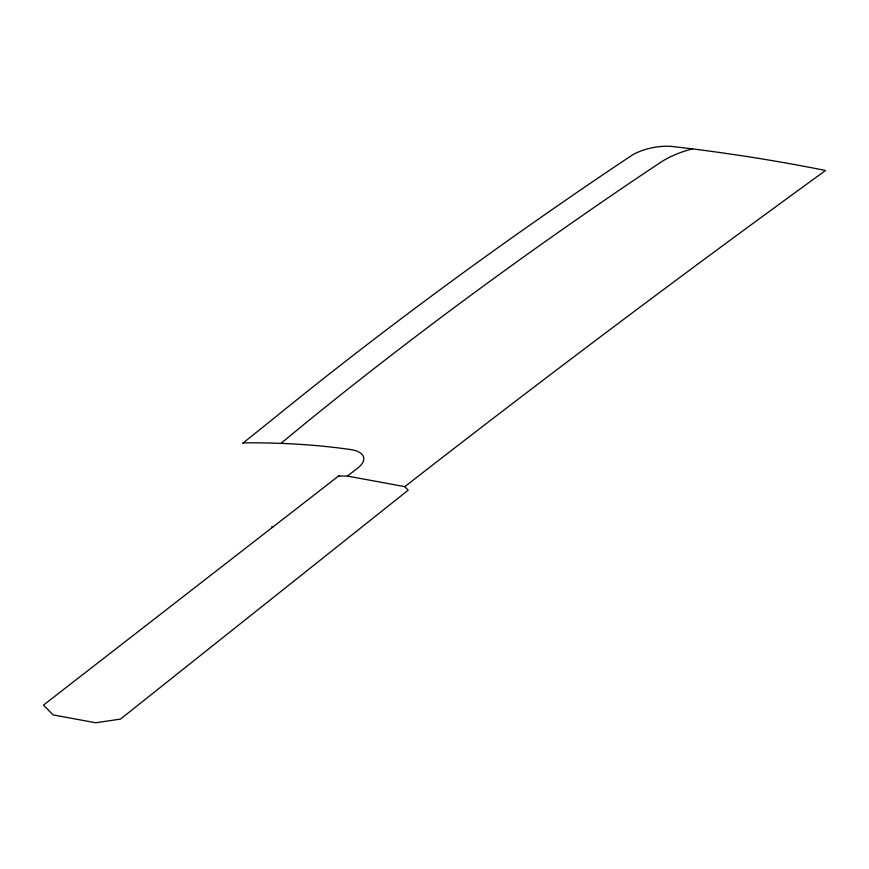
<?xml version="1.0" encoding="UTF-8"?>
<svg xmlns="http://www.w3.org/2000/svg" width="869" height="869" viewBox="0 0 869 869"><rect width="100%" height="100%" fill="white"/><g stroke="black" fill="none" stroke-linecap="round" stroke-linejoin="round"><path stroke-width="1.3" d="M280.948 443.386L304.324 424.115A4691.905 2108.161 -11.3 0 1 640.757 175.625L660.636 162.351A60.233 27.069 -11.3 0 1 692.495 148.892M242.625 443.386L273.224 418.847A4730.597 2125.552 -11.3 0 1 612.439 168.304L632.458 154.932A35.205 15.816 -11.3 0 1 674.529 146.752L694.722 149.164A1502.338 675.028 -11.3 0 1 825.55 170.498C683.512 273.485 543.179 378.808 404.802 486.662L347.437 476.082L338.671 475.951L43.45 705.117L53.139 714.915L95.709 722.769L120.465 719.108L408.169 490.203L404.802 486.662M347.437 476.082L358.18 467.674A29.796 13.383 -11.3 0 0 351.695 449.707A456.258 205.008 -11.3 0 0 243.32 442.842M339.627 475.973L338.258 476.277M271.769 526.679L273.029 526.907"/></g></svg>
